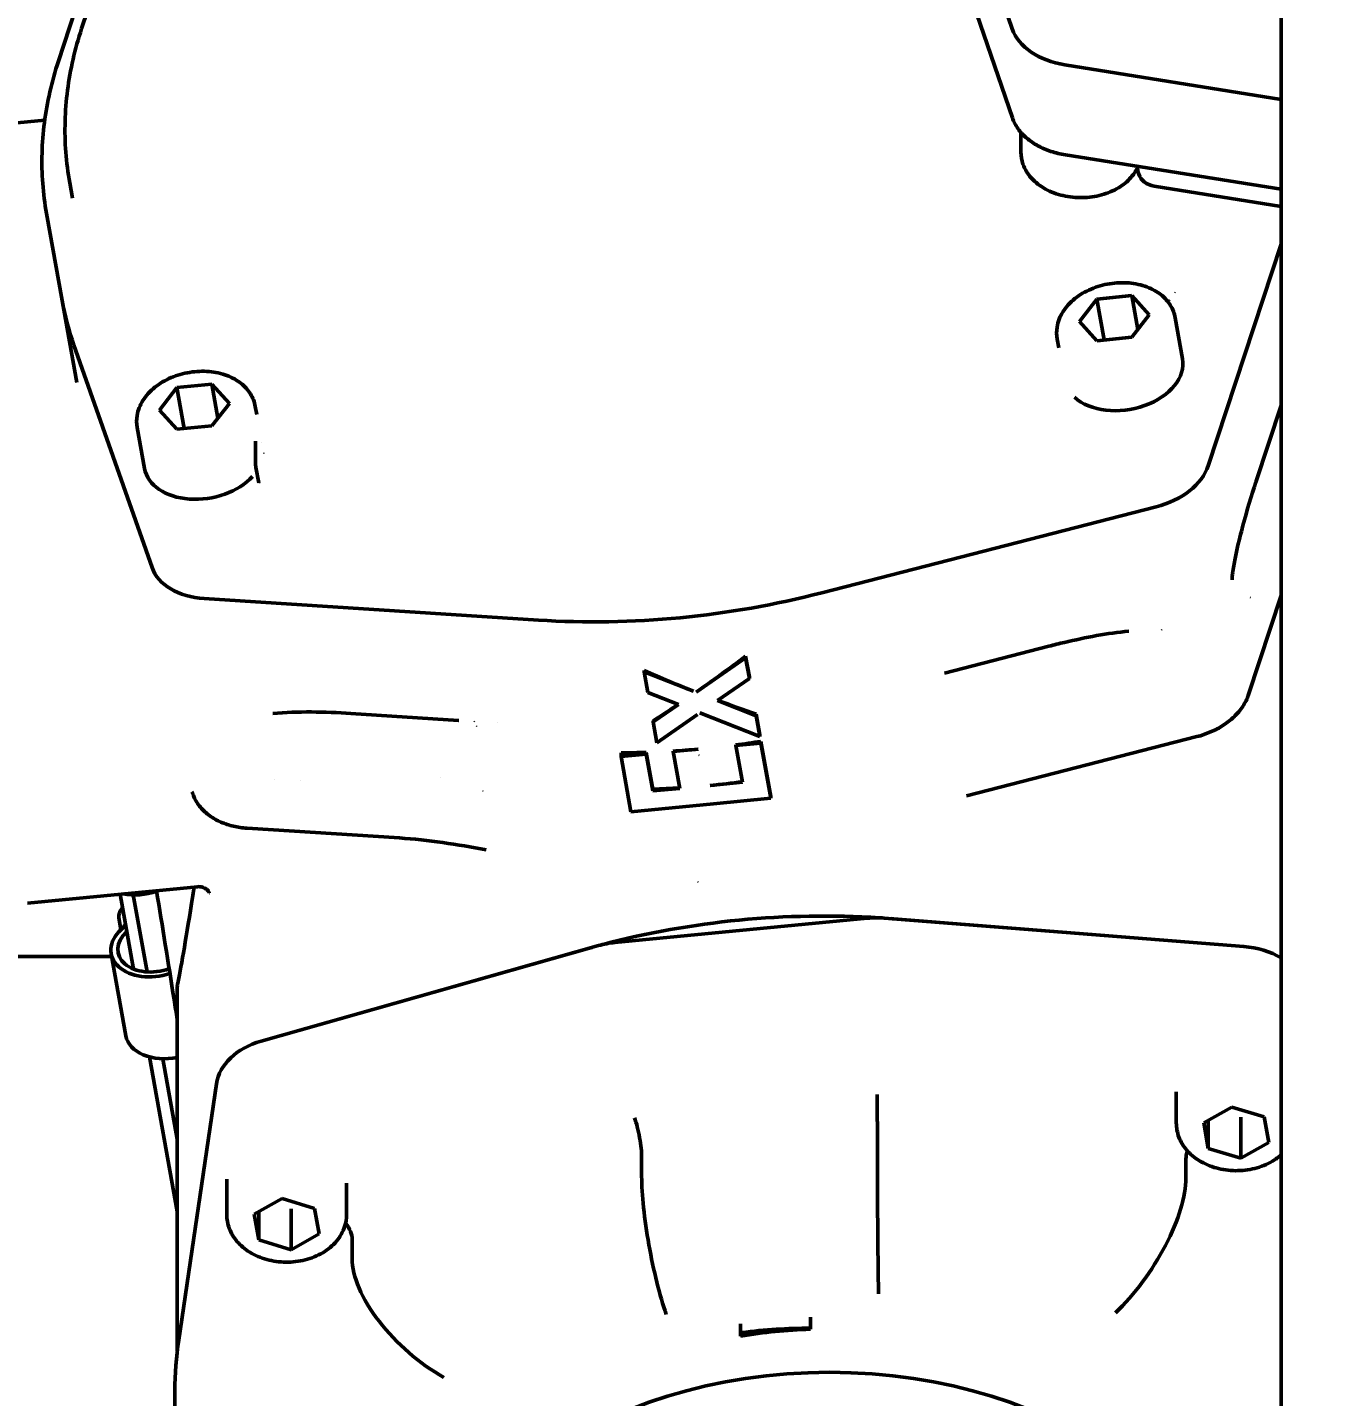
# Model space of a CAD drawing. Header units: inches. Extents: x 11 to 1621, y 11 to 1332.
# Drawn here: x 763.597 to 767.219, y 313.327 to 317.146 of the extents above; entities that cross this region are included whole.
import ezdxf

# ---------------------------------------------------------------- set-up
doc = ezdxf.new("R2010")
doc.units = ezdxf.units.IN
doc.header["$LTSCALE"] = 48
doc.header["$MEASUREMENT"] = 0
doc.layers.add('Dimension (ANSI)', color=7, linetype='Continuous', lineweight=25)
doc.layers.add('Visible (ANSI)', color=7, linetype='Continuous', lineweight=50)
doc.styles.add('Dimension Text', font='tahoma.ttf')
doc.dimstyles.new('ELC FT', dxfattribs={"dimscale": 48, "dimtxt": 0.12, "dimasz": 0.098425, "dimexe": 0.05, "dimexo": 0.1, "dimgap": 0.031496, "dimtad": 1, "dimdec": 5, "dimzin": 3, "dimdsep": 46, "dimlunit": 4, "dimtxsty": 'Dimension Text', "dimcen": 0.09, "dimdle": 0.5, "dimclrd": 5, "dimclre": 5, "dimclrt": 256, "dimadec": 1, "dimazin": 3, "dimtfac": 0.833333, "dimtofl": 0, "dimtmove": 0, "dimatfit": 3, "dimfxl": 0, "dimfrac": 2, "dimtolj": 1, "dimtzin": 0, "dimlwd": 25, "dimlwe": 25, "dimarcsym": 0})

# ---------------------------------------------------------------- blocks, each defined once
blk = doc.blocks.new('*D15')
at = {"layer": 'Defpoints', "color": 0, "linetype": 'Continuous', "transparency": 16777216}
for p in [(804.8774, 319.6302), (264.5024, 280.7711), (804.8774, 187.6927)]:
    blk.add_point(p, dxfattribs=at)
at = {"layer": 'Dimension (ANSI)', "color": 5, "linetype": 'Continuous', "lineweight": 25, "transparency": 16777216}
for p, q in [((804.8774, 314.8302), (804.8774, 185.2927)), ((264.5024, 275.9711), (264.5024, 185.2927)), ((269.2268, 187.6927), (800.153, 187.6927))]:
    blk.add_line(p, q, dxfattribs=at)
at = {"layer": 'Dimension (ANSI)', "color": 5, "linetype": 'Continuous', "transparency": 16777216}
for points in [[(269.2268, 188.4801), (269.2268, 186.9053), (264.5024, 187.6927)], [(800.153, 188.4801), (800.153, 186.9053), (804.8774, 187.6927)]]:
    blk.add_solid(points, dxfattribs=at)
at = {"layer": 'Dimension (ANSI)', "linetype": 'Continuous', "lineweight": 25, "transparency": 16777216, "insert": (534.7524, 192.8408), "char_height": 5.76, "attachment_point": 5, "style": 'Dimension Text'}
blk.add_mtext('\\A1;45\'-0 3/8"', dxfattribs=at)
blk = doc.blocks.new('*D25')
at = {"layer": 'Defpoints', "color": 0, "linetype": 'Continuous', "transparency": 16777216}
for p in [(804.8774, 319.6302), (744.2524, 285.9427), (804.8774, 225.928)]:
    blk.add_point(p, dxfattribs=at)
at = {"layer": 'Dimension (ANSI)', "color": 5, "linetype": 'Continuous', "lineweight": 25, "transparency": 16777216}
for p, q in [((804.8774, 314.8302), (804.8774, 223.528)), ((744.2524, 281.1427), (744.2524, 223.528)), ((748.9768, 225.928), (800.153, 225.928))]:
    blk.add_line(p, q, dxfattribs=at)
at = {"layer": 'Dimension (ANSI)', "color": 5, "linetype": 'Continuous', "transparency": 16777216}
for points in [[(748.9768, 226.7154), (748.9768, 225.1406), (744.2524, 225.928)], [(800.153, 226.7154), (800.153, 225.1406), (804.8774, 225.928)]]:
    blk.add_solid(points, dxfattribs=at)
at = {"layer": 'Dimension (ANSI)', "linetype": 'Continuous', "lineweight": 25, "transparency": 16777216, "insert": (774.5649, 231.076), "char_height": 5.76, "attachment_point": 5, "style": 'Dimension Text'}
blk.add_mtext('\\A1;5\'-0 5/8"', dxfattribs=at)

msp = doc.modelspace()

# ---------------------------------------------------------------- linework, layer by layer
at = {"layer": 'Visible (ANSI)'}
for p, q in [((767.094929, 334.444962), (767.094929, 303.115962)), ((766.124854, 317.782854), (766.344677, 317.141382)), ((766.344677, 317.141382), (766.124854, 317.782854)), ((763.683347, 317.051081), (763.901289, 317.713538)), ((763.748045, 317.142179), (763.918628, 317.660682)), ((766.1254, 317.534783), (766.345224, 316.893311)), ((766.491563, 317.041206), (767.094929, 316.945035)), ((767.094929, 316.945035), (766.491563, 317.041206)), ((763.645189, 316.886976), (763.488331, 316.871873)), ((766.369039, 316.852738), (766.369039, 316.79762)), ((766.492945, 316.790095), (767.094929, 316.694144)), ((766.693842, 316.758073), (766.693842, 316.758033)), ((763.722544, 316.669201), (763.714835, 316.712022)), ((766.740766, 316.703026), (766.74078, 316.703023)), ((766.740784, 316.703022), (767.094929, 316.646575)), ((763.693868, 316.384054), (763.650188, 316.626704)), ((767.094929, 316.541015), (766.891581, 315.92292)), ((766.891581, 315.92292), (767.094929, 316.541015)), ((763.693868, 316.384054), (763.734979, 316.155677)), ((766.532009, 316.325438), (766.580801, 316.388269)), ((766.580801, 316.388269), (766.678384, 316.397665)), ((766.580801, 316.388269), (766.601374, 316.273984)), ((766.678384, 316.397665), (766.727176, 316.34423)), ((766.695375, 316.303279), (766.678384, 316.397665)), ((766.727176, 316.34423), (766.678384, 316.281399)), ((766.580801, 316.272004), (766.532009, 316.325438)), ((766.819963, 316.221742), (766.799407, 316.335931)), ((766.474553, 316.25166), (766.470055, 316.276643)), ((766.678384, 316.281399), (766.580801, 316.272004)), ((763.944664, 315.639177), (763.726721, 316.259665)), ((763.726721, 316.259665), (763.944664, 315.639177)), ((764.013974, 316.141123), (764.111557, 316.150519)), ((764.111557, 316.150519), (764.160348, 316.097084)), ((764.111557, 316.150519), (764.128547, 316.056133)), ((763.965182, 316.078293), (764.013974, 316.141123)), ((764.013974, 316.141123), (764.034546, 316.026839)), ((764.013974, 316.024858), (763.965182, 316.078293)), ((764.160348, 316.097084), (764.111557, 316.034254)), ((764.236696, 316.065917), (764.23258, 316.088785)), ((767.024522, 315.877339), (767.094929, 316.091348)), ((764.111557, 316.034254), (764.013974, 316.024858)), ((763.923783, 315.915309), (763.903228, 316.029498)), ((764.233304, 315.93164), (764.233304, 315.99177)), ((764.250695, 315.988151), (764.250692, 315.988168)), ((764.234458, 315.918299), (764.242166, 315.875478)), ((766.745952, 315.808722), (765.813422, 315.569015)), ((765.813422, 315.569015), (766.745952, 315.808722)), ((765.022823, 315.492892), (764.090293, 315.553023)), ((764.090293, 315.553023), (765.022823, 315.492892)), ((767.004025, 315.285031), (767.094929, 315.561343)), ((765.462526, 315.291815), (765.600793, 315.387623)), ((765.600793, 315.392686), (765.600793, 315.387623)), ((765.600793, 315.392686), (765.611201, 315.334872)), ((765.600793, 315.387623), (765.611201, 315.329808)), ((766.155506, 315.345191), (766.446698, 315.420042)), ((765.317568, 315.352073), (765.317568, 315.34895)), ((765.327975, 315.291135), (765.317568, 315.34895)), ((765.317568, 315.34895), (765.454992, 315.294784)), ((766.15541, 315.345168), (766.155504, 315.345191)), ((765.611201, 315.329808), (765.52237, 315.268256)), ((765.611201, 315.334872), (765.611201, 315.329808)), ((765.413089, 315.257559), (765.327975, 315.291135)), ((764.499591, 315.232596), (764.800131, 315.213216)), ((765.342788, 315.208845), (765.413089, 315.257559)), ((765.640323, 315.168029), (765.472933, 315.234)), ((765.52237, 315.268256), (765.629915, 315.225844)), ((765.629915, 315.230908), (765.629915, 315.225844)), ((765.629915, 315.230908), (765.640323, 315.173093)), ((764.800132, 315.213215), (764.800207, 315.213211)), ((764.909166, 315.208271), (764.909164, 315.208275)), ((765.342788, 315.211967), (765.342788, 315.208845)), ((765.353196, 315.15103), (765.342788, 315.208845)), ((765.46671, 315.229688), (765.353196, 315.15103)), ((765.629915, 315.225844), (765.640323, 315.168029)), ((765.640323, 315.173093), (765.640323, 315.168029)), ((765.643617, 315.154794), (765.671287, 315.001078)), ((765.643617, 315.14973), (765.643617, 315.154794)), ((766.217172, 315.002626), (766.859924, 315.167845)), ((765.253284, 315.122722), (765.253284, 315.112147)), ((765.253284, 315.112147), (765.323344, 315.118893)), ((765.323344, 315.124006), (765.323344, 315.118893)), ((765.323344, 315.124006), (765.341791, 315.021529)), ((765.323344, 315.118893), (765.341791, 315.016416)), ((765.398408, 315.12612), (765.46847, 315.132866)), ((765.398408, 315.127567), (765.398408, 315.12612)), ((765.416855, 315.023643), (765.398408, 315.12612)), ((765.573557, 315.142984), (765.643617, 315.14973)), ((765.573557, 315.144578), (765.573557, 315.142984)), ((765.592004, 315.040508), (765.573557, 315.142984)), ((765.643617, 315.14973), (765.671287, 314.996015)), ((765.280955, 314.958432), (765.253284, 315.112147)), ((764.287076, 315.049522), (764.287087, 315.049516)), ((764.359163, 315.045305), (764.359171, 315.045308)), ((764.749485, 315.054932), (764.749425, 315.054932)), ((765.502319, 315.031872), (765.592004, 315.040508)), ((765.341791, 315.016416), (765.416855, 315.023643)), ((765.341791, 315.021529), (765.341791, 315.016416)), ((766.217076, 315.002602), (766.217169, 315.002626)), ((765.511543, 314.980634), (765.280955, 314.958432)), ((765.671287, 314.996015), (765.511543, 314.980634)), ((765.671287, 315.001078), (765.671287, 314.996015)), ((764.209697, 314.912699), (764.635124, 314.885267)), ((764.071425, 314.749436), (763.596753, 314.703733)), ((763.893248, 314.519802), (763.855651, 314.728661)), ((763.892252, 314.726356), (763.93088, 314.51177)), ((763.858487, 314.685511), (763.862639, 314.689841)), ((765.940439, 314.661646), (765.235952, 314.593815)), ((766.990977, 314.582689), (765.987291, 314.662044)), ((766.014118, 314.659934), (766.990981, 314.582689)), ((763.857926, 314.629893), (763.852983, 314.657352)), ((765.190556, 314.585331), (764.249152, 314.318694)), ((763.831844, 314.554932), (762.172429, 314.554932)), ((763.871614, 314.333999), (763.830504, 314.562376)), ((764.24915, 314.318693), (765.16539, 314.578215)), ((764.014888, 314.464496), (764.014888, 313.45496)), ((764.014888, 313.844067), (763.937369, 314.274701)), ((763.974473, 314.269602), (764.014888, 314.045088)), ((764.124533, 314.199918), (764.018913, 313.485487)), ((766.802497, 314.177765), (766.802497, 314.090502)), ((766.878887, 314.091198), (766.956973, 314.135019)), ((766.956973, 314.135019), (767.047906, 314.107472)), ((766.891734, 314.019831), (766.878887, 314.091198)), ((766.891734, 314.019831), (766.891734, 314.098408)), ((766.982667, 313.992284), (766.982667, 314.106398)), ((767.047906, 314.107472), (767.060753, 314.036105)), ((765.968435, 314.004731), (765.968435, 314.058431)), ((766.982667, 313.992284), (766.891734, 314.019831)), ((767.060753, 314.036105), (766.982667, 313.992284)), ((765.310734, 313.941404), (765.310734, 313.995105)), ((766.829531, 313.93665), (766.829531, 313.99035)), ((764.152919, 313.933912), (764.152919, 313.835388)), ((764.487565, 313.922652), (764.487565, 313.835388)), ((764.229309, 313.836085), (764.307395, 313.879906)), ((764.307395, 313.879906), (764.398328, 313.852359)), ((764.242156, 313.764717), (764.229309, 313.836085)), ((764.242156, 313.764717), (764.242156, 313.843295)), ((764.333089, 313.73717), (764.333089, 313.851284)), ((764.398328, 313.852359), (764.411175, 313.780991)), ((764.411175, 313.780991), (764.333089, 313.73717)), ((764.333089, 313.73717), (764.242156, 313.764717)), ((764.503071, 313.712648), (764.503071, 313.766348)), ((765.586226, 313.496476), (765.586226, 313.530039)), ((765.781393, 313.548831), (765.781393, 313.515268)), ((764.016029, 313.465866), (764.018116, 313.479985)), ((765.595627, 313.497953), (765.59409, 313.506494)), ((764.008419, 313.13502), (764.008419, 313.34311))]:
    msp.add_line(p, q, dxfattribs=at)
for centre, major_axis, ratio, start_param, end_param in [((766.536362, 317.171935), (-0.19685, 0), 0.68199836, 0.22959015, 1.34120617), ((766.536362, 317.171935), (-0.19685, 0), 0.68199836, 0.22959015, 1.34120617), ((765.418122, 316.69444), (-1.724255, -0.310387), 0.67616377, 0, 0.10846831), ((765.418122, 316.69444), (-1.724255, -0.310387), 0.67616377, 0, 0.10846831), ((765.410414, 316.737261), (1.530518, 0.275512), 0.67616377, 5.68851078, 5.688512), ((765.410414, 316.737261), (1.530518, 0.275512), 0.67616377, 5.71026692, 5.71027135), ((766.655287, 316.192098), (0.164676, 0.029644), 0.67616377, 3.62366222, 6.28318531), ((764.088459, 315.944953), (0.164676, 0.029644), 0.67616377, 6.13676811, 6.13691664), ((766.701536, 315.935174), (0.193736, 0.034875), 0.67616377, 4.82085729, 5.93247331), ((766.701536, 315.935174), (0.193736, 0.034875), 0.67616377, 4.82085729, 5.93247331), ((764.088459, 315.944953), (-0.164676, -0.029644), 0.67616377, 0, 2.41727941), ((764.134709, 315.688029), (-0.193736, -0.034875), 0.67616377, 0.10846831, 1.22008433), ((764.134709, 315.688029), (-0.193736, -0.034875), 0.67616377, 0.10846831, 1.22008433), ((765.418122, 316.69444), (1.724255, 0.310387), 0.67616377, 4.36167699, 4.82085729), ((765.418122, 316.69444), (-1.724255, -0.310387), 0.67616377, 1.22008433, 1.67926464), ((767.064407, 315.617858), (-0.098425, 0), 0.7313537, 0.98352663, 0.98355678), ((765.834859, 315.848526), (1.062992, 0), 0.7313537, 5.76908598, 5.76908713), ((765.456277, 316.48315), (1.427465, 1.489398), 0.4415422, 4.28464895, 4.37275418), ((765.454992, 316.489624), (-1.823419, 1.058673), 0.51120397, 1.78700436, 1.85931835), ((765.456239, 317.108523), (1.63157, 2.113734), 0.49506996, 4.08353824, 4.11961992), ((765.454984, 316.48967), (-1.823464, 1.059134), 0.51109341, 1.89517623, 1.95146833), ((765.834859, 315.494101), (-1.062992, 0), 0.7313537, 0.37314582, 0.37314697), ((765.834859, 315.494101), (-1.062992, 0), 0.7313537, 0.39021057, 0.39021241), ((765.483872, 316.329189), (1.724255, 0.310387), 0.67616377, 4.64292274, 4.6833641), ((765.483872, 316.329189), (1.724255, 0.310387), 0.67616377, 4.45812182, 4.498717), ((765.483872, 316.329189), (1.724255, 0.310387), 0.67616377, 4.5420444, 4.58239969), ((765.834859, 315.848526), (1.062992, 0), 0.7313537, 4.3631666, 4.3631757), ((765.502319, 316.226712), (1.724255, 0.310387), 0.67616377, 4.59126714, 4.64276118), ((764.995972, 315.048966), (-0.133858, 0), 0.7313537, 0.33095282, 0.33096594), ((765.502319, 316.226712), (1.724255, 0.310387), 0.67616377, 4.498717, 4.54189591), ((763.913384, 314.813073), (0.123991, 0.02232), 0.67616377, 4.18283161, 4.95193527), ((765.834859, 315.494101), (-1.062992, 0), 0.7313537, 1.21836981, 1.21837546), ((765.819443, 313.34311), (1.811024, 0), 0.7313537, 1.48511393, 1.91827811), ((765.966134, 314.518911), (-0.19685, 0), 0.7313537, 4.60470217, 4.84328867), ((765.819443, 313.34311), (1.811024, 0), 0.7313537, 1.46309355, 1.46727102), ((763.954495, 314.584696), (-0.123991, -0.02232), 0.67616377, 5.46969429, 8.05974767), ((763.954495, 314.584696), (-0.104618, -0.018832), 0.67616377, 5.46969429, 8.1011766), ((763.792117, 314.661695), (-0.085417, -0.015376), 0.67616377, 2.32810164, 2.60054312), ((763.792117, 314.661695), (-0.10479, -0.018863), 0.67616377, 2.32810164, 2.34436806), ((765.261646, 314.451079), (-0.19685, 0), 0.7313537, 4.84328867, 5.08187518), ((766.96982, 314.439556), (-0.19685, 0), 0.7313537, 4.02366314, 4.60470217), ((766.96982, 314.439556), (0.19685, 0), 0.7313537, 0.88207049, 1.46309355), ((765.819443, 313.34311), (1.811024, 0), 0.7313537, 1.93612102, 1.94029849), ((763.995606, 314.356319), (-0.123991, -0.02232), 0.67616377, 0, 1.60467261), ((764.320242, 314.184443), (-0.19685, 0), 0.7313537, 5.08187524, 6.17548253), ((764.320242, 314.184443), (-0.19685, 0), 0.7313537, 5.08189114, 6.17548253), ((765.967514, 314.116426), (-0.000675, 0.079039), 0.00791125, 3.88849362, 5.45928995), ((765.291099, 314.051298), (-0.014619, 0.077688), 0.16873032, 3.87257306, 5.44336939), ((766.885647, 314.043836), (-0.04824, -0.073414), 0.3905115, 5.38004883, 5.74696383), ((765.971656, 313.801747), (0.002364, -0.276637), 0.00791125, 3.88849362, 5.45928994), ((765.379456, 313.744728), (0.051165, -0.271907), 0.16873032, 3.87257306, 5.44336939), ((766.633126, 313.74945), (-0.168838, -0.256949), 0.3905115, 1.03457485, 2.60537118), ((764.42994, 313.80739), (-0.067134, 0.058974), 0.49183407, 3.54942269, 4.2682532), ((764.759032, 313.569003), (0.234968, -0.206408), 0.49183407, 3.54942269, 5.12021902), ((765.834859, 312.666762), (-1.161417, 0), 0.7313537, 4.75844114, 4.9281362), ((765.779592, 312.726383), (-1.082677, 0), 0.7313537, 4.71072566, 4.88789756), ((765.819443, 313.34311), (-1.811024, 0), 0.7313537, 6.17548253, 6.28318531), ((764.211739, 313.450393), (-0.19685, 0), 0.7313537, 6.17549849, 6.24104711)]:
    msp.add_ellipse(centre, major_axis=major_axis, ratio=ratio, start_param=start_param, end_param=end_param, dxfattribs=at)
msp.add_ellipse((765.834859, 312.545935), major_axis=(-1.161417, 0), ratio=0.7313537, dxfattribs=at)
for points, knots in [([(763.714835, 316.712022), (763.709756, 316.740238), (763.706142, 316.768717), (763.701863, 316.825992), (763.701198, 316.854787), (763.702802, 316.912486), (763.705069, 316.941389), (763.71249, 316.999108), (763.717642, 317.027923), (763.730758, 317.085289), (763.738721, 317.11384), (763.748045, 317.142179)], [1.449674486, 1.449674486, 1.449674486, 1.449674486, 1.519816885, 1.519816885, 1.589959284, 1.589959284, 1.660101682, 1.660101682, 1.730244081, 1.730244081, 1.80038648, 1.80038648, 1.80038648, 1.80038648]), ([(763.650188, 316.626704), (763.645215, 316.654327), (763.641677, 316.682208), (763.637483, 316.738337), (763.636829, 316.766584), (763.638405, 316.823297), (763.640635, 316.851762), (763.647963, 316.90876), (763.65306, 316.937293), (763.66609, 316.994282), (763.674021, 317.022737), (763.683347, 317.051081)], [1.449674486, 1.449674486, 1.449674486, 1.449674486, 1.519816885, 1.519816885, 1.589959284, 1.589959284, 1.660101682, 1.660101682, 1.730244081, 1.730244081, 1.80038648, 1.80038648, 1.80038648, 1.80038648]), ([(766.345224, 316.893311), (766.348866, 316.882682), (766.354194, 316.872497), (766.367695, 316.853527), (766.375865, 316.844738), (766.394505, 316.828831), (766.404977, 316.82171), (766.427697, 316.809326), (766.439946, 316.804064), (766.465673, 316.795547), (766.479149, 316.792293), (766.492945, 316.790095)], [4.94197913, 4.94197913, 4.94197913, 4.94197913, 5.16430234, 5.16430234, 5.38662554, 5.38662554, 5.60894875, 5.60894875, 5.83127195, 5.83127195, 6.05359515, 6.05359515, 6.05359515, 6.05359515]), ([(766.693936, 316.754443), (766.68932, 316.744568), (766.683235, 316.73544), (766.666198, 316.715869), (766.65429, 316.706232), (766.626652, 316.689658), (766.610644, 316.683051), (766.576625, 316.673849), (766.558571, 316.67135), (766.52234, 316.670696), (766.504166, 316.672542), (766.469292, 316.680548), (766.452588, 316.686705), (766.422474, 316.703177), (766.408989, 316.713438), (766.387799, 316.73706), (766.379704, 316.750134), (766.371009, 316.775069), (766.369039, 316.786335), (766.369039, 316.79762)], [5.02100152, 5.02100152, 5.02100152, 5.02100152, 5.24815007, 5.24815007, 5.56195044, 5.56195044, 5.90556884, 5.90556884, 6.25675055, 6.25675055, 6.6078846, 6.6078846, 6.95918725, 6.95918725, 7.30491827, 7.30491827, 7.62049261, 7.62049261, 7.85398163, 7.85398163, 7.85398163, 7.85398163]), ([(766.740766, 316.703026), (766.730563, 316.704651), (766.720592, 316.708616), (766.706036, 316.720655), (766.700734, 316.728055), (766.69508, 316.743024), (766.693842, 316.750437), (766.693842, 316.758033)], [0, 0, 0, 0, 0.105050618, 0.105050618, 0.191137021, 0.191137021, 0.26100441, 0.26100441, 0.26100441, 0.26100441]), ([(766.799407, 316.335931), (766.7972, 316.348192), (766.792602, 316.35999), (766.779231, 316.381775), (766.770264, 316.3916), (766.748292, 316.409192), (766.7349, 316.416519), (766.704809, 316.427869), (766.687891, 316.431512), (766.652793, 316.434518), (766.634588, 316.433781), (766.598823, 316.428041), (766.581267, 316.42304), (766.548344, 316.409083), (766.532976, 316.400129), (766.506183, 316.378714), (766.494677, 316.36629), (766.47791, 316.339394), (766.472211, 316.325137), (766.46802, 316.29912), (766.468062, 316.287716), (766.470055, 316.276643)], [1.69191817, 1.69191817, 1.69191817, 1.69191817, 1.95013467, 1.95013467, 2.22501673, 2.22501673, 2.53875358, 2.53875358, 2.88302692, 2.88302692, 3.23468161, 3.23468161, 3.586115, 3.586115, 3.9378503, 3.9378503, 4.28438975, 4.28438975, 4.60032691, 4.60032691, 4.83351082, 4.83351082, 4.83351082, 4.83351082]), ([(764.23258, 316.088785), (764.230373, 316.101046), (764.225774, 316.112844), (764.212403, 316.134629), (764.203437, 316.144454), (764.181465, 316.162047), (764.168072, 316.169373), (764.137982, 316.180723), (764.121064, 316.184366), (764.085965, 316.187373), (764.067761, 316.186635), (764.031996, 316.180895), (764.014439, 316.175894), (763.981517, 316.161938), (763.966149, 316.152983), (763.939355, 316.131568), (763.92785, 316.119144), (763.911083, 316.092248), (763.905383, 316.077991), (763.901193, 316.051974), (763.901235, 316.04057), (763.903228, 316.029498)], [1.69191817, 1.69191817, 1.69191817, 1.69191817, 1.95013467, 1.95013467, 2.22501673, 2.22501673, 2.53875358, 2.53875358, 2.88302692, 2.88302692, 3.23468161, 3.23468161, 3.586115, 3.586115, 3.9378503, 3.9378503, 4.28438975, 4.28438975, 4.60032691, 4.60032691, 4.83351082, 4.83351082, 4.83351082, 4.83351082]), ([(764.242166, 315.875478), (764.24217, 315.875458), (764.242173, 315.875438), (764.242178, 315.875399), (764.242181, 315.875379), (764.242185, 315.875341), (764.242187, 315.875323), (764.242189, 315.875287), (764.24219, 315.87527), (764.242191, 315.875237), (764.242191, 315.875221), (764.242191, 315.875207)], [1.449674486, 1.449674486, 1.449674486, 1.449674486, 1.473898854, 1.473898854, 1.498123222, 1.498123222, 1.52234759, 1.52234759, 1.546571959, 1.546571959, 1.570796327, 1.570796327, 1.570796327, 1.570796327]), ([(767.024522, 315.877339), (767.012066, 315.839479), (766.999907, 315.799349), (766.982518, 315.734649), (766.976757, 315.711898), (766.968658, 315.675654), (766.966004, 315.662997), (766.962379, 315.642971), (766.961208, 315.635977), (766.959676, 315.625005), (766.959193, 315.621175), (766.958596, 315.615247), (766.958415, 315.613188), (766.958205, 315.610058), (766.958145, 315.608984), (766.958057, 315.606826), (766.95803, 315.605723), (766.95803, 315.604701)], [0, 0, 0, 0, 0.424464836, 0.424464836, 0.643358406, 0.643358406, 0.755983328, 0.755983328, 0.814190694, 0.814190694, 0.844433484, 0.844433484, 0.860180316, 0.860180316, 0.868342378, 0.868342378, 0.876762836, 0.876762836, 0.876762836, 0.876762836]), ([(766.670164, 315.462101), (766.610467, 315.456354), (766.55003, 315.444618), (766.475782, 315.427337), (766.461224, 315.423776), (766.446698, 315.420042)], [0.000010352, 0.000010352, 0.000010352, 0.000010352, 0.46931808, 0.46931808, 0.583979583, 0.583979583, 0.583979583, 0.583979583]), ([(766.859924, 315.167845), (766.873114, 315.171236), (766.885999, 315.175612), (766.910661, 315.186222), (766.92244, 315.192455), (766.944416, 315.206652), (766.954615, 315.214616), (766.972945, 315.232159), (766.981081, 315.241741), (766.994713, 315.262372), (767.000209, 315.273432), (767.004025, 315.285031)], [0.22959015, 0.22959015, 0.22959015, 0.22959015, 0.45191336, 0.45191336, 0.67423656, 0.67423656, 0.89655977, 0.89655977, 1.11888297, 1.11888297, 1.34120617, 1.34120617, 1.34120617, 1.34120617]), ([(764.061363, 315.000726), (764.065971, 314.989985), (764.072228, 314.979982), (764.087244, 314.962023), (764.095992, 314.954056), (764.115262, 314.940242), (764.125787, 314.934388), (764.148093, 314.924735), (764.159879, 314.920933), (764.184275, 314.915328), (764.196886, 314.913525), (764.209697, 314.912699)], [4.98852562, 4.98852562, 4.98852562, 4.98852562, 5.20153952, 5.20153952, 5.41455343, 5.41455343, 5.62756734, 5.62756734, 5.84058125, 5.84058125, 6.05359515, 6.05359515, 6.05359515, 6.05359515]), ([(764.014888, 314.379717), (764.011951, 314.398221), (764.009014, 314.416708), (763.989835, 314.537299), (763.973541, 314.639049), (763.957215, 314.73844)], [2.60567604, 2.60567604, 2.60567604, 2.60567604, 2.77976546, 2.77976546, 3.74292601, 3.74292601, 3.74292601, 3.74292601]), ([(764.062549, 314.748581), (764.060024, 314.732849), (764.057545, 314.717489), (764.037805, 314.595888), (764.02454, 314.51864), (764.016029, 314.476845)], [0.72397958, 0.72397958, 0.72397958, 0.72397958, 0.89719604, 0.89719604, 2.14518363, 2.14518363, 2.14518363, 2.14518363]), ([(764.10448, 314.732656), (764.10448, 314.732656), (764.104468, 314.732685), (764.104245, 314.733193), (764.103447, 314.735707), (764.097212, 314.741791), (764.094475, 314.743952), (764.086062, 314.748245), (764.079528, 314.749826), (764.072755, 314.749546), (764.07215, 314.749506), (764.071552, 314.74945)], [0.988819501, 0.988819501, 0.988819501, 0.988819501, 1.00616351, 1.00616351, 1.134932993, 1.134932993, 1.192866351, 1.192866351, 1.274000864, 1.274000864, 1.282002337, 1.282002337, 1.282002337, 1.282002337]), ([(763.852983, 314.657352), (763.851373, 314.666295), (763.85224, 314.67474), (763.856596, 314.683582), (763.858517, 314.685896), (763.86137, 314.687862), (763.862114, 314.688262), (763.862869, 314.688562)], [0.88686293, 0.88686293, 0.88686293, 0.88686293, 0.980848406, 0.980848406, 1.027841143, 1.027841143, 1.043706342, 1.043706342, 1.043706342, 1.043706342]), ([(766.802497, 314.090502), (766.802497, 314.077138), (766.805032, 314.063799), (766.814762, 314.038283), (766.822131, 314.0262), (766.841244, 314.003747), (766.853346, 313.993655), (766.881255, 313.976474), (766.897288, 313.969663), (766.93137, 313.960246), (766.949466, 313.957753), (766.985785, 313.957376), (767.004007, 313.959508), (767.038837, 313.968346), (767.055453, 313.975038), (767.07923, 313.989134), (767.087443, 313.995078), (767.094929, 314.00175)], [1.43989663, 1.43989663, 1.43989663, 1.43989663, 1.71186255, 1.71186255, 1.99675089, 1.99675089, 2.31101162, 2.31101162, 2.6494886, 2.6494886, 2.99650093, 2.99650093, 3.34465234, 3.34465234, 3.69189348, 3.69189348, 3.89432858, 3.89432858, 3.89432858, 3.89432858]), ([(764.152919, 313.835388), (764.152919, 313.822025), (764.155454, 313.808686), (764.165184, 313.783169), (764.172554, 313.771086), (764.191666, 313.748634), (764.203768, 313.738542), (764.231677, 313.721361), (764.24771, 313.71455), (764.281793, 313.705133), (764.299888, 313.702639), (764.336207, 313.702262), (764.354429, 313.704394), (764.389259, 313.713232), (764.405876, 313.719924), (764.435574, 313.737532), (764.448742, 313.748363), (764.469387, 313.772975), (764.4772, 313.786507), (764.485654, 313.812142), (764.487565, 313.823759), (764.487565, 313.835388)], [1.43989663, 1.43989663, 1.43989663, 1.43989663, 1.71186255, 1.71186255, 1.99675089, 1.99675089, 2.31101162, 2.31101162, 2.6494886, 2.6494886, 2.99650093, 2.99650093, 3.34465234, 3.34465234, 3.69189348, 3.69189348, 4.03123211, 4.03123211, 4.34481451, 4.34481451, 4.58148929, 4.58148929, 4.58148929, 4.58148929])]:
    msp.add_open_spline(points, degree=3, knots=knots, dxfattribs=at)
for points in [[(764.234458, 315.918299), (764.233678, 315.922632), (764.233306, 315.927115), (764.23331, 315.931667)], [(764.499591, 315.232596), (764.425732, 315.237359), (764.351579, 315.238858), (764.281867, 315.232145)], [(764.058847, 315.007012), (764.057651, 315.010243), (764.056589, 315.012788), (764.056094, 315.013861)], [(764.061363, 315.000726), (764.060455, 315.002843), (764.059615, 315.004937), (764.058847, 315.007012)], [(764.87681, 314.852424), (764.796184, 314.867327), (764.714895, 314.880125), (764.635124, 314.885267)], [(764.014888, 314.464495), (764.014888, 314.469102), (764.015281, 314.473176), (764.016029, 314.476845)]]:
    msp.add_open_spline(points, degree=3, dxfattribs=at)

# ---------------------------------------------------------------- dimensions: what is measured, and where the dimension line sits
at = {"layer": 'Dimension (ANSI)', "color": 5, "linetype": 'Continuous', "lineweight": 25, "true_color": 0x0000ff}
dim = msp.add_linear_dim(base=(804.877429, 187.692735), p1=(264.502429, 280.771104), p2=(804.877429, 319.630235), angle=180, dimstyle='ELC FT', override={"dimgap": 0.031496, "dimdec": 5, "dimlfac": 1, "dimtol": 0, "dimlim": 0, "dimtp": 0, "dimtm": 0, "dimtdec": 2, "dimatfit": 1}, dxfattribs=at)
dim.commit()
dim.dimension.update_dxf_attribs({"geometry": '*D15', "text_midpoint": (534.752429, 187.692735), "dimtype": 160})
dim = msp.add_linear_dim(base=(804.877429, 225.927966), p1=(744.252429, 285.942735), p2=(804.877429, 319.630235), dimstyle='ELC FT', override={"dimgap": 0.031496, "dimdec": 5, "dimlfac": 1, "dimtol": 0, "dimlim": 0, "dimtp": 0, "dimtm": 0, "dimtdec": 2, "dimatfit": 1}, dxfattribs=at)
dim.commit()
dim.dimension.update_dxf_attribs({"geometry": '*D25', "text_midpoint": (774.564929, 225.927966), "dimtype": 160})

doc.saveas('drawing.dxf')
